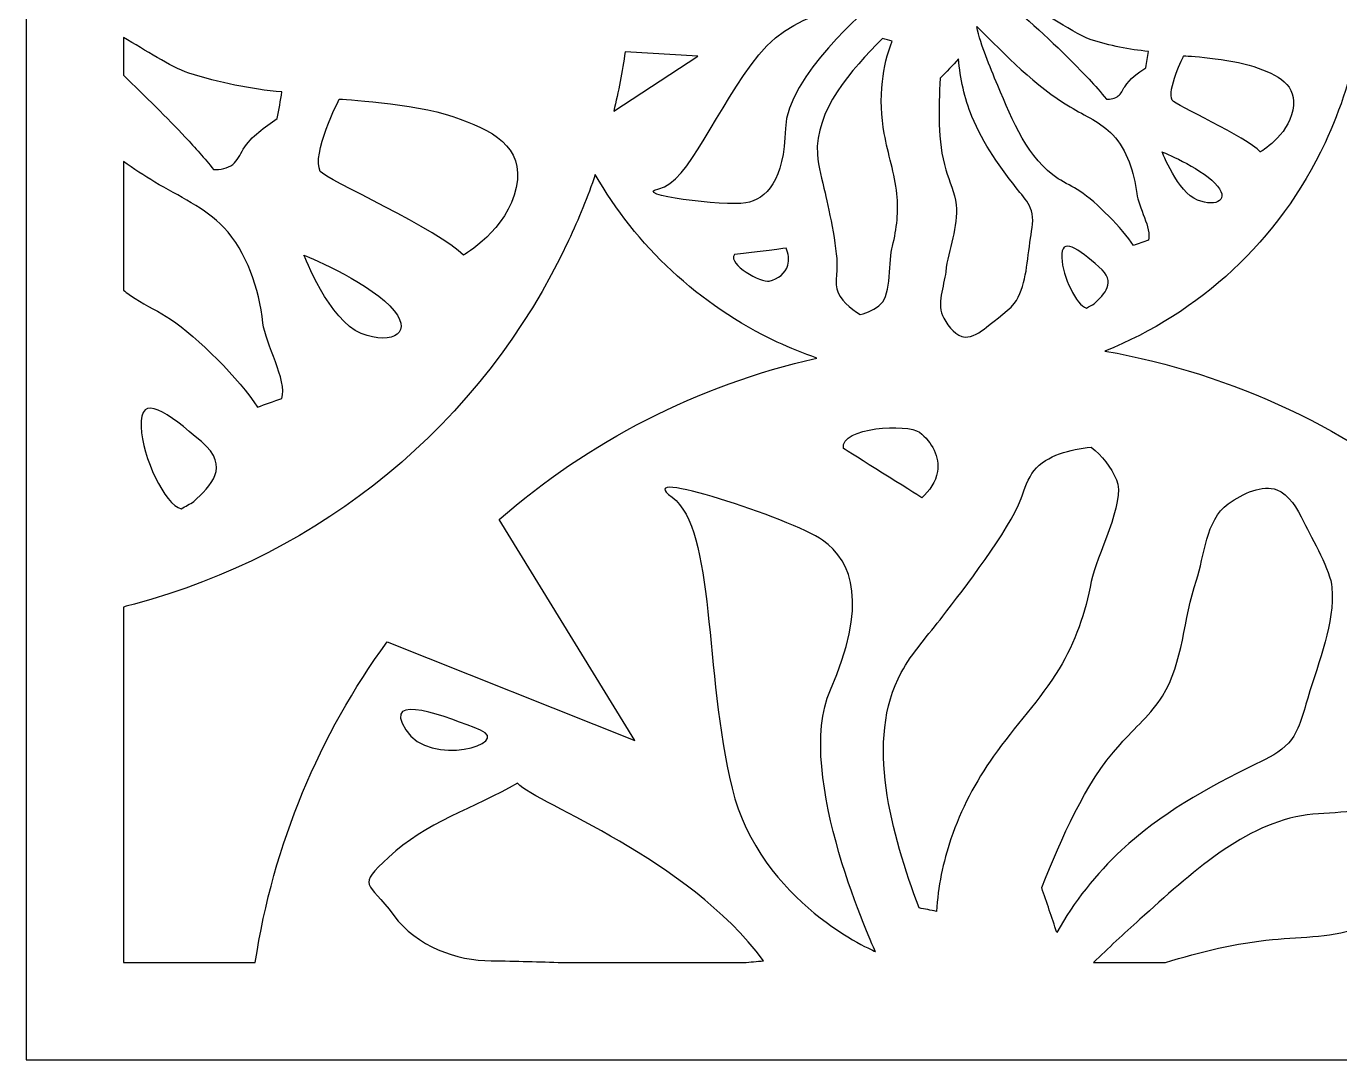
# Model space of a CAD drawing. Header units: centimetres. Extents: x -9.2 to 2.6, y -11.7 to 11.9.
# Drawn here: x -9.25 to -3.39, y -11.68 to -7.08 of the extents above; entities that cross this region are included whole.
import ezdxf

# ---------------------------------------------------------------- set-up
doc = ezdxf.new("R2010")
doc.units = ezdxf.units.CM
doc.header["$MEASUREMENT"] = 0
doc.layers.add('layer 1', color=7, linetype='Continuous')

msp = doc.modelspace()

# ---------------------------------------------------------------- linework, layer by layer
at = {"layer": 'layer 1', "color": 30}
for points, knots in [([(-9.24552, 11.89892), (-9.24552, 11.89892), (2.57773, 11.89892), (2.57773, 11.89892), (2.57773, 11.89892), (2.57773, 11.89892), (2.57773, -11.68274), (2.57773, -11.68274), (2.57773, -11.68274), (2.57773, -11.68274), (-9.24552, -11.68274), (-9.24552, -11.68274), (-9.24552, -11.68274), (-9.24552, -11.68274), (-9.24552, 11.89892), (-9.24552, 11.89892)], [0, 0, 0, 0, 0.2, 0.2, 0.2, 0.2, 0.4, 0.4, 0.4, 0.4, 0.6, 0.6, 0.6, 0.6, 1, 1, 1, 1]), ([(0.35392, -4.06194), (0.35774, -4.20143), (0.37307, -4.33984), (0.39934, -4.47575), (0.39934, -4.47575), (0.39934, -4.47575), (1.32382, -4.53081), (1.32382, -4.53081), (1.32382, -4.53081), (1.32382, -4.53081), (0.57134, -5.02506), (0.57134, -5.02506), (0.57134, -5.02506), (0.70463, -5.32645), (0.89651, -5.60262), (1.14014, -5.83484), (1.14014, -5.83484), (0.68772, -5.71237), (0.22315, -5.70204), (-0.21876, -5.79101), (-0.21876, -5.79101), (-0.21876, -5.79101), (-0.21249, -5.79497), (-0.21249, -5.79497), (-0.21249, -5.79497), (-0.29357, -5.80832), (-0.37448, -5.82642), (-0.45482, -5.84849), (-0.45482, -5.84849), (-1.25496, -6.07827), (-1.95605, -6.64026), (-2.33717, -7.45438), (-2.33717, -7.45438), (-2.36404, -7.51145), (-2.38857, -7.56904), (-2.41145, -7.62688), (-2.41145, -7.62688), (-2.43327, -7.69531), (-2.46378, -7.77351), (-2.49138, -7.85579), (-2.49138, -7.85579), (-2.636, -8.33118), (-2.65598, -8.82222), (-2.56583, -9.28836), (-2.56583, -9.28836), (-2.56583, -9.28836), (-1.48149, -9.35292), (-1.48149, -9.35292), (-1.48149, -9.35292), (-1.48149, -9.35292), (-2.31152, -9.8981), (-2.31152, -9.8981), (-2.31152, -9.8981), (-2.47934, -9.65307), (-2.67952, -9.43207), (-2.90598, -9.24137), (-2.90598, -9.24137), (-2.90598, -9.24137), (-2.90631, -9.24104), (-2.90631, -9.24104), (-2.90631, -9.24104), (-3.33631, -8.87909), (-3.86076, -8.62628), (-4.43721, -8.52532), (-4.43721, -8.52532), (-4.01991, -8.35773), (-3.66237, -8.03752), (-3.4564, -7.59769), (-3.4564, -7.59769), (-3.31277, -7.29112), (-3.26106, -6.96517), (-3.28971, -6.65086), (-3.28971, -6.65086), (-3.29142, -6.64813), (-3.2927, -6.64554), (-3.29332, -6.64318), (-3.29332, -6.64318), (-3.29438, -6.63927), (-3.29355, -6.63606), (-3.29137, -6.63347), (-3.29137, -6.63347), (-3.33048, -6.24496), (-3.49257, -5.87522), (-3.75649, -5.58324), (-3.75649, -5.58324), (-3.4956, -5.63384), (-3.2262, -5.66039), (-2.95058, -5.66039), (-2.95058, -5.66039), (-1.61246, -5.66039), (-0.41978, -5.03586), (0.35392, -4.06194)], [0, 0, 0, 0, 0.0416667, 0.0416667, 0.0416667, 0.0416667, 0.0833333, 0.0833333, 0.0833333, 0.0833333, 0.125, 0.125, 0.125, 0.125, 0.1666667, 0.1666667, 0.1666667, 0.1666667, 0.2083333, 0.2083333, 0.2083333, 0.2083333, 0.25, 0.25, 0.25, 0.25, 0.2916667, 0.2916667, 0.2916667, 0.2916667, 0.3333333, 0.3333333, 0.3333333, 0.3333333, 0.375, 0.375, 0.375, 0.375, 0.4166667, 0.4166667, 0.4166667, 0.4166667, 0.4583333, 0.4583333, 0.4583333, 0.4583333, 0.5, 0.5, 0.5, 0.5, 0.5416667, 0.5416667, 0.5416667, 0.5416667, 0.5833333, 0.5833333, 0.5833333, 0.5833333, 0.625, 0.625, 0.625, 0.625, 0.6666667, 0.6666667, 0.6666667, 0.6666667, 0.7083333, 0.7083333, 0.7083333, 0.7083333, 0.75, 0.75, 0.75, 0.75, 0.7916667, 0.7916667, 0.7916667, 0.7916667, 0.8333333, 0.8333333, 0.8333333, 0.8333333, 0.875, 0.875, 0.875, 0.875, 0.9166667, 0.9166667, 0.9166667, 0.9166667, 1, 1, 1, 1]), ([(-6.42616, -7.80269), (-6.55889, -7.82876), (-6.13161, -7.8811), (-6.03879, -7.86529), (-6.03879, -7.86529), (-5.94596, -7.84951), (-5.86755, -7.7653), (-5.86187, -7.53343), (-5.86187, -7.53343), (-5.85616, -7.30158), (-5.48152, -6.98751), (-5.48152, -6.98751), (-5.48152, -6.98751), (-5.48152, -6.98751), (-5.79444, -6.97477), (-5.98081, -7.20614), (-5.98081, -7.20614), (-6.16708, -7.43751), (-6.29347, -7.77667), (-6.42616, -7.80269)], [0, 0, 0, 0, 0.1666667, 0.1666667, 0.1666667, 0.1666667, 0.3333333, 0.3333333, 0.3333333, 0.3333333, 0.5, 0.5, 0.5, 0.5, 0.6666667, 0.6666667, 0.6666667, 0.6666667, 1, 1, 1, 1]), ([(-4.49848, -7.13816), (-4.41551, -7.16488), (-4.32957, -7.1823), (-4.24303, -7.19012), (-4.24303, -7.19012), (-4.24728, -7.21432), (-4.25149, -7.23848), (-4.2558, -7.26263), (-4.2558, -7.26263), (-4.29002, -7.28719), (-4.3268, -7.31071), (-4.34944, -7.34734), (-4.34944, -7.34734), (-4.35838, -7.36198), (-4.36515, -7.37856), (-4.37779, -7.38884), (-4.37779, -7.38884), (-4.39172, -7.39992), (-4.41274, -7.40332), (-4.43109, -7.4029), (-4.43109, -7.4029), (-4.45514, -7.37198), (-4.48141, -7.34271), (-4.50837, -7.31421), (-4.50837, -7.31421), (-4.60164, -7.21548), (-4.73142, -7.08977), (-4.83642, -7.00369), (-4.83642, -7.00369), (-4.73585, -6.97162), (-4.60152, -7.10482), (-4.49848, -7.13816)], [0, 0, 0, 0, 0.1111111, 0.1111111, 0.1111111, 0.1111111, 0.2222222, 0.2222222, 0.2222222, 0.2222222, 0.3333333, 0.3333333, 0.3333333, 0.3333333, 0.4444444, 0.4444444, 0.4444444, 0.4444444, 0.5555556, 0.5555556, 0.5555556, 0.5555556, 0.6666667, 0.6666667, 0.6666667, 0.6666667, 0.7777778, 0.7777778, 0.7777778, 0.7777778, 1, 1, 1, 1]), ([(-4.24351, -8.03124), (-4.22839, -7.97933), (-4.28826, -7.88357), (-4.29543, -7.82349), (-4.29543, -7.82349), (-4.30651, -7.73003), (-4.33934, -7.6287), (-4.40262, -7.56193), (-4.40262, -7.56193), (-4.45419, -7.50762), (-4.52599, -7.47627), (-4.59231, -7.43735), (-4.59231, -7.43735), (-4.7503, -7.34436), (-4.87712, -7.20774), (-5.00911, -7.07935), (-5.00911, -7.07935), (-4.98843, -7.16852), (-4.95256, -7.2524), (-4.91504, -7.34211), (-4.91504, -7.34211), (-4.84959, -7.49828), (-4.77875, -7.67197), (-4.64608, -7.75726), (-4.64608, -7.75726), (-4.61488, -7.77735), (-4.5802, -7.79256), (-4.54871, -7.81343), (-4.54871, -7.81343), (-4.47615, -7.86174), (-4.35874, -7.97933), (-4.3106, -8.05484), (-4.3106, -8.05484), (-4.28826, -8.04694), (-4.26589, -8.03911), (-4.24351, -8.03124)], [0, 0, 0, 0, 0.1, 0.1, 0.1, 0.1, 0.2, 0.2, 0.2, 0.2, 0.3, 0.3, 0.3, 0.3, 0.4, 0.4, 0.4, 0.4, 0.5, 0.5, 0.5, 0.5, 0.6, 0.6, 0.6, 0.6, 0.7, 0.7, 0.7, 0.7, 0.8, 0.8, 0.8, 0.8, 1, 1, 1, 1]), ([(-8.8128, -7.29634), (-8.8128, -7.29634), (-8.8128, -7.12832), (-8.8128, -7.12832), (-8.8128, -7.12832), (-8.71156, -7.18396), (-8.60893, -7.25791), (-8.52048, -7.28653), (-8.52048, -7.28653), (-8.38575, -7.32992), (-8.24621, -7.35821), (-8.10568, -7.3709), (-8.10568, -7.3709), (-8.11258, -7.4102), (-8.11943, -7.44942), (-8.12643, -7.48865), (-8.12643, -7.48865), (-8.18199, -7.52851), (-8.24171, -7.56672), (-8.27849, -7.62618), (-8.27849, -7.62618), (-8.29299, -7.64996), (-8.30399, -7.67687), (-8.3245, -7.69358), (-8.3245, -7.69358), (-8.34713, -7.71157), (-8.38126, -7.71709), (-8.41105, -7.7164), (-8.41105, -7.7164), (-8.4501, -7.66619), (-8.49275, -7.61868), (-8.53652, -7.57239), (-8.53652, -7.57239), (-8.61689, -7.48732), (-8.71394, -7.38991), (-8.8128, -7.29634)], [0, 0, 0, 0, 0.1, 0.1, 0.1, 0.1, 0.2, 0.2, 0.2, 0.2, 0.3, 0.3, 0.3, 0.3, 0.4, 0.4, 0.4, 0.4, 0.5, 0.5, 0.5, 0.5, 0.6, 0.6, 0.6, 0.6, 0.7, 0.7, 0.7, 0.7, 0.8, 0.8, 0.8, 0.8, 1, 1, 1, 1]), ([(-5.52801, -8.36181), (-5.57217, -8.33548), (-5.62067, -8.29663), (-5.63236, -8.24828), (-5.63236, -8.24828), (-5.63815, -8.22407), (-5.63476, -8.19741), (-5.63257, -8.17108), (-5.63257, -8.17108), (-5.6254, -8.08408), (-5.66662, -7.90397), (-5.685, -7.82031), (-5.685, -7.82031), (-5.69771, -7.76281), (-5.71611, -7.70537), (-5.7194, -7.6485), (-5.7194, -7.6485), (-5.73061, -7.45641), (-5.56973, -7.27098), (-5.42866, -7.13311), (-5.42866, -7.13311), (-5.41431, -7.13667), (-5.39998, -7.14022), (-5.38568, -7.14382), (-5.38568, -7.14382), (-5.40819, -7.20133), (-5.42278, -7.26218), (-5.42966, -7.32379), (-5.42966, -7.32379), (-5.43834, -7.40122), (-5.43476, -7.47972), (-5.42097, -7.55653), (-5.42097, -7.55653), (-5.40476, -7.64696), (-5.37442, -7.73491), (-5.36498, -7.82502), (-5.36498, -7.82502), (-5.35706, -7.90168), (-5.36421, -7.97994), (-5.38472, -8.05752), (-5.38472, -8.05752), (-5.4007, -8.11818), (-5.38989, -8.2748), (-5.43565, -8.31522), (-5.43565, -8.31522), (-5.46154, -8.3381), (-5.4943, -8.35465), (-5.52801, -8.36181)], [0, 0, 0, 0, 0.0769231, 0.0769231, 0.0769231, 0.0769231, 0.1538462, 0.1538462, 0.1538462, 0.1538462, 0.2307692, 0.2307692, 0.2307692, 0.2307692, 0.3076923, 0.3076923, 0.3076923, 0.3076923, 0.3846154, 0.3846154, 0.3846154, 0.3846154, 0.4615385, 0.4615385, 0.4615385, 0.4615385, 0.5384615, 0.5384615, 0.5384615, 0.5384615, 0.6153846, 0.6153846, 0.6153846, 0.6153846, 0.6923077, 0.6923077, 0.6923077, 0.6923077, 0.7692308, 0.7692308, 0.7692308, 0.7692308, 0.8461538, 0.8461538, 0.8461538, 0.8461538, 1, 1, 1, 1]), ([(-6.6268, -7.45698), (-6.60571, -7.36876), (-6.58879, -7.28016), (-6.57596, -7.19146), (-6.57596, -7.19146), (-6.57596, -7.19146), (-6.25193, -7.21076), (-6.25193, -7.21076), (-6.25193, -7.21076), (-6.25193, -7.21076), (-6.6268, -7.45698), (-6.6268, -7.45698)], [0, 0, 0, 0, 0.25, 0.25, 0.25, 0.25, 0.5, 0.5, 0.5, 0.5, 1, 1, 1, 1]), ([(-5.08963, -7.2239), (-5.08362, -7.31119), (-5.06302, -7.39885), (-5.03045, -7.47965), (-5.03045, -7.47965), (-4.98076, -7.60293), (-4.90341, -7.70998), (-4.81649, -7.81841), (-4.81649, -7.81841), (-4.79551, -7.84456), (-4.77395, -7.87094), (-4.76502, -7.90032), (-4.76502, -7.90032), (-4.75364, -7.9377), (-4.76263, -7.98027), (-4.76921, -8.02296), (-4.76921, -8.02296), (-4.78432, -8.12161), (-4.78689, -8.22113), (-4.83159, -8.29934), (-4.83159, -8.29934), (-4.85272, -8.33631), (-4.92731, -8.38786), (-4.96508, -8.41837), (-4.96508, -8.41837), (-4.9948, -8.44239), (-5.02899, -8.46527), (-5.0607, -8.46278), (-5.0607, -8.46278), (-5.0989, -8.45973), (-5.13345, -8.41973), (-5.15624, -8.37896), (-5.15624, -8.37896), (-5.1905, -8.31765), (-5.15411, -8.23515), (-5.14719, -8.17172), (-5.14719, -8.17172), (-5.13641, -8.07143), (-5.08934, -7.9704), (-5.10109, -7.87311), (-5.10109, -7.87311), (-5.10742, -7.82118), (-5.1306, -7.77027), (-5.14623, -7.71818), (-5.14623, -7.71818), (-5.18602, -7.58604), (-5.17801, -7.44607), (-5.17187, -7.30976), (-5.17187, -7.30976), (-5.14446, -7.28116), (-5.11699, -7.25252), (-5.08963, -7.2239)], [0, 0, 0, 0, 0.0714286, 0.0714286, 0.0714286, 0.0714286, 0.1428571, 0.1428571, 0.1428571, 0.1428571, 0.2142857, 0.2142857, 0.2142857, 0.2142857, 0.2857143, 0.2857143, 0.2857143, 0.2857143, 0.3571429, 0.3571429, 0.3571429, 0.3571429, 0.4285714, 0.4285714, 0.4285714, 0.4285714, 0.5, 0.5, 0.5, 0.5, 0.5714286, 0.5714286, 0.5714286, 0.5714286, 0.6428571, 0.6428571, 0.6428571, 0.6428571, 0.7142857, 0.7142857, 0.7142857, 0.7142857, 0.7857143, 0.7857143, 0.7857143, 0.7857143, 0.8571429, 0.8571429, 0.8571429, 0.8571429, 1, 1, 1, 1]), ([(-4.08589, -7.20959), (-4.08589, -7.20959), (-4.16303, -7.36308), (-4.1378, -7.40809), (-4.1378, -7.40809), (-4.12661, -7.42805), (-3.80641, -7.57081), (-3.74516, -7.63828), (-3.74516, -7.63828), (-3.74516, -7.63828), (-3.62276, -7.56723), (-3.59987, -7.45227), (-3.59987, -7.45227), (-3.57697, -7.33737), (-3.66636, -7.29497), (-3.77393, -7.25775), (-3.77393, -7.25775), (-3.88153, -7.22055), (-4.08589, -7.20959), (-4.08589, -7.20959)], [0, 0, 0, 0, 0.1666667, 0.1666667, 0.1666667, 0.1666667, 0.3333333, 0.3333333, 0.3333333, 0.3333333, 0.5, 0.5, 0.5, 0.5, 0.6666667, 0.6666667, 0.6666667, 0.6666667, 1, 1, 1, 1]), ([(-7.85054, -7.40253), (-7.85054, -7.40253), (-7.9758, -7.65174), (-7.93484, -7.72484), (-7.93484, -7.72484), (-7.91667, -7.75724), (-7.39675, -7.98904), (-7.29728, -8.0986), (-7.29728, -8.0986), (-7.29728, -8.0986), (-7.09853, -7.98323), (-7.06138, -7.79658), (-7.06138, -7.79658), (-7.0242, -7.60999), (-7.16933, -7.54115), (-7.34401, -7.48073), (-7.34401, -7.48073), (-7.51872, -7.42031), (-7.85054, -7.40253), (-7.85054, -7.40253)], [0, 0, 0, 0, 0.1666667, 0.1666667, 0.1666667, 0.1666667, 0.3333333, 0.3333333, 0.3333333, 0.3333333, 0.5, 0.5, 0.5, 0.5, 0.6666667, 0.6666667, 0.6666667, 0.6666667, 1, 1, 1, 1]), ([(-4.18296, -7.63762), (-4.18296, -7.63762), (-4.113, -7.81843), (-4.02549, -7.85257), (-4.02549, -7.85257), (-3.93809, -7.88663), (-3.87572, -7.84992), (-3.94692, -7.7771), (-3.94692, -7.7771), (-4.01809, -7.70427), (-4.18296, -7.63762), (-4.18296, -7.63762)], [0, 0, 0, 0, 0.25, 0.25, 0.25, 0.25, 0.5, 0.5, 0.5, 0.5, 1, 1, 1, 1]), ([(-8.8128, -8.25353), (-8.8128, -8.25353), (-8.8128, -7.68002), (-8.8128, -7.68002), (-8.8128, -7.68002), (-8.76768, -7.71292), (-8.72115, -7.7439), (-8.67282, -7.77233), (-8.67282, -7.77233), (-8.56515, -7.83554), (-8.44856, -7.88644), (-8.36482, -7.97463), (-8.36482, -7.97463), (-8.26209, -8.08306), (-8.20876, -8.24758), (-8.19078, -8.39933), (-8.19078, -8.39933), (-8.17914, -8.49688), (-8.08193, -8.65238), (-8.10647, -8.73667), (-8.10647, -8.73667), (-8.14281, -8.74945), (-8.17914, -8.76216), (-8.21541, -8.77498), (-8.21541, -8.77498), (-8.29357, -8.65238), (-8.48422, -8.46143), (-8.60204, -8.383), (-8.60204, -8.383), (-8.65317, -8.34912), (-8.70948, -8.32442), (-8.76013, -8.29179), (-8.76013, -8.29179), (-8.77839, -8.28005), (-8.79593, -8.26723), (-8.8128, -8.25353)], [0, 0, 0, 0, 0.1, 0.1, 0.1, 0.1, 0.2, 0.2, 0.2, 0.2, 0.3, 0.3, 0.3, 0.3, 0.4, 0.4, 0.4, 0.4, 0.5, 0.5, 0.5, 0.5, 0.6, 0.6, 0.6, 0.6, 0.7, 0.7, 0.7, 0.7, 0.8, 0.8, 0.8, 0.8, 1, 1, 1, 1]), ([(-8.22494, -11.25002), (-8.22494, -11.25002), (-8.8128, -11.25002), (-8.8128, -11.25002), (-8.8128, -11.25002), (-8.8128, -11.25002), (-8.8128, -9.66578), (-8.8128, -9.66578), (-8.8128, -9.66578), (-8.79614, -9.66163), (-8.77952, -9.65737), (-8.76293, -9.65293), (-8.76293, -9.65293), (-8.76293, -9.65293), (-8.76248, -9.6529), (-8.76248, -9.6529), (-8.76248, -9.6529), (-7.941, -9.43261), (-7.21785, -8.86431), (-6.82841, -8.0327), (-6.82841, -8.0327), (-6.78299, -7.93575), (-6.74324, -7.8376), (-6.70901, -7.73863), (-6.70901, -7.73863), (-6.5281, -8.05432), (-6.25191, -8.31926), (-5.89778, -8.48514), (-5.89778, -8.48514), (-5.8399, -8.51224), (-5.78131, -8.53601), (-5.72224, -8.55661), (-5.72224, -8.55661), (-6.25557, -8.67727), (-6.73945, -8.92896), (-7.1383, -9.27623), (-7.1383, -9.27623), (-7.1383, -9.27623), (-6.53252, -10.26084), (-6.53252, -10.26084), (-6.53252, -10.26084), (-6.53252, -10.26084), (-7.6375, -9.82128), (-7.6375, -9.82128), (-7.6375, -9.82128), (-7.9383, -10.23473), (-8.14478, -10.72157), (-8.22494, -11.25002)], [0, 0, 0, 0, 0.0769231, 0.0769231, 0.0769231, 0.0769231, 0.1538462, 0.1538462, 0.1538462, 0.1538462, 0.2307692, 0.2307692, 0.2307692, 0.2307692, 0.3076923, 0.3076923, 0.3076923, 0.3076923, 0.3846154, 0.3846154, 0.3846154, 0.3846154, 0.4615385, 0.4615385, 0.4615385, 0.4615385, 0.5384615, 0.5384615, 0.5384615, 0.5384615, 0.6153846, 0.6153846, 0.6153846, 0.6153846, 0.6923077, 0.6923077, 0.6923077, 0.6923077, 0.7692308, 0.7692308, 0.7692308, 0.7692308, 0.8461538, 0.8461538, 0.8461538, 0.8461538, 1, 1, 1, 1]), ([(-4.48477, -8.3142), (-4.49628, -8.32055), (-4.5079, -8.32707), (-4.51943, -8.33384), (-4.51943, -8.33384), (-4.56433, -8.32287), (-4.62636, -8.19257), (-4.63005, -8.1092), (-4.63005, -8.1092), (-4.63445, -8.0102), (-4.55539, -8.07159), (-4.46422, -8.14952), (-4.46422, -8.14952), (-4.38091, -8.22082), (-4.44124, -8.27044), (-4.48477, -8.3142)], [0, 0, 0, 0, 0.2, 0.2, 0.2, 0.2, 0.4, 0.4, 0.4, 0.4, 0.6, 0.6, 0.6, 0.6, 1, 1, 1, 1]), ([(-5.85857, -8.06712), (-5.84807, -8.09028), (-5.84379, -8.11852), (-5.85095, -8.143), (-5.85095, -8.143), (-5.86108, -8.17783), (-5.89426, -8.20484), (-5.93379, -8.21333), (-5.93379, -8.21333), (-5.96906, -8.22083), (-6.11977, -8.14098), (-6.0892, -8.09562), (-6.0892, -8.09562), (-6.07033, -8.09297), (-5.87743, -8.06972), (-5.85857, -8.06712)], [0, 0, 0, 0, 0.2, 0.2, 0.2, 0.2, 0.4, 0.4, 0.4, 0.4, 0.6, 0.6, 0.6, 0.6, 1, 1, 1, 1]), ([(-8.00815, -8.09753), (-8.00815, -8.09753), (-7.89456, -8.39111), (-7.75247, -8.44655), (-7.75247, -8.44655), (-7.61056, -8.50185), (-7.50927, -8.44225), (-7.62488, -8.32401), (-7.62488, -8.32401), (-7.74044, -8.20575), (-8.00815, -8.09753), (-8.00815, -8.09753)], [0, 0, 0, 0, 0.25, 0.25, 0.25, 0.25, 0.5, 0.5, 0.5, 0.5, 1, 1, 1, 1]), ([(-8.49822, -9.19613), (-8.51689, -9.20642), (-8.53577, -9.21701), (-8.55451, -9.22801), (-8.55451, -9.22801), (-8.6274, -9.2102), (-8.72813, -8.99862), (-8.73411, -8.86325), (-8.73411, -8.86325), (-8.74126, -8.70251), (-8.61288, -8.80218), (-8.46485, -8.92872), (-8.46485, -8.92872), (-8.32957, -9.04448), (-8.42754, -9.12505), (-8.49822, -9.19613)], [0, 0, 0, 0, 0.2, 0.2, 0.2, 0.2, 0.4, 0.4, 0.4, 0.4, 0.6, 0.6, 0.6, 0.6, 1, 1, 1, 1]), ([(-5.25374, -9.17886), (-5.21935, -9.14957), (-5.19113, -9.10718), (-5.18416, -9.06242), (-5.18416, -9.06242), (-5.17425, -8.99872), (-5.20729, -8.93023), (-5.26455, -8.8868), (-5.26455, -8.8868), (-5.31569, -8.84814), (-5.6185, -8.86296), (-5.60345, -8.95911), (-5.60345, -8.95911), (-5.5751, -8.97756), (-5.28213, -9.16041), (-5.25374, -9.17886)], [0, 0, 0, 0, 0.2, 0.2, 0.2, 0.2, 0.4, 0.4, 0.4, 0.4, 0.6, 0.6, 0.6, 0.6, 1, 1, 1, 1]), ([(-4.49949, -8.95363), (-4.59037, -8.96274), (-4.69772, -8.98869), (-4.75293, -9.05775), (-4.75293, -9.05775), (-4.78059, -9.09237), (-4.7952, -9.1378), (-4.81159, -9.18183), (-4.81159, -9.18183), (-4.8656, -9.32723), (-5.06774, -9.58616), (-5.16046, -9.707), (-5.16046, -9.707), (-5.22422, -9.78996), (-5.29711, -9.86859), (-5.34534, -9.95756), (-5.34534, -9.95756), (-5.50811, -10.25833), (-5.38896, -10.67814), (-5.26592, -11.00642), (-5.26592, -11.00642), (-5.24014, -11.0115), (-5.21432, -11.01655), (-5.18858, -11.02162), (-5.18858, -11.02162), (-5.18151, -10.91204), (-5.15914, -10.80304), (-5.12375, -10.69873), (-5.12375, -10.69873), (-5.0793, -10.56758), (-5.01433, -10.4438), (-4.93427, -10.33061), (-4.93427, -10.33061), (-4.83994, -10.19731), (-4.72482, -10.07858), (-4.64173, -9.94056), (-4.64173, -9.94056), (-4.57112, -9.82319), (-4.52371, -9.69176), (-4.49819, -9.55159), (-4.49819, -9.55159), (-4.47816, -9.44185), (-4.34272, -9.19787), (-4.38579, -9.09841), (-4.38579, -9.09841), (-4.41025, -9.04196), (-4.45061, -8.99057), (-4.49949, -8.95363)], [0, 0, 0, 0, 0.0769231, 0.0769231, 0.0769231, 0.0769231, 0.1538462, 0.1538462, 0.1538462, 0.1538462, 0.2307692, 0.2307692, 0.2307692, 0.2307692, 0.3076923, 0.3076923, 0.3076923, 0.3076923, 0.3846154, 0.3846154, 0.3846154, 0.3846154, 0.4615385, 0.4615385, 0.4615385, 0.4615385, 0.5384615, 0.5384615, 0.5384615, 0.5384615, 0.6153846, 0.6153846, 0.6153846, 0.6153846, 0.6923077, 0.6923077, 0.6923077, 0.6923077, 0.7692308, 0.7692308, 0.7692308, 0.7692308, 0.8461538, 0.8461538, 0.8461538, 0.8461538, 1, 1, 1, 1]), ([(-6.36675, -9.17648), (-6.56068, -9.03449), (-5.83341, -9.27242), (-5.69595, -9.36783), (-5.69595, -9.36783), (-5.5585, -9.46321), (-5.49575, -9.65783), (-5.66137, -10.03536), (-5.66137, -10.03536), (-5.82701, -10.41293), (-5.46068, -11.20092), (-5.46068, -11.20092), (-5.46068, -11.20092), (-5.46068, -11.20092), (-5.97405, -10.98551), (-6.09958, -10.47262), (-6.09958, -10.47262), (-6.22504, -9.95972), (-6.17273, -9.31851), (-6.36675, -9.17648)], [0, 0, 0, 0, 0.1666667, 0.1666667, 0.1666667, 0.1666667, 0.3333333, 0.3333333, 0.3333333, 0.3333333, 0.5, 0.5, 0.5, 0.5, 0.6666667, 0.6666667, 0.6666667, 0.6666667, 1, 1, 1, 1]), ([(-4.65162, -11.11588), (-4.57619, -10.97989), (-4.47689, -10.85435), (-4.36363, -10.74884), (-4.36363, -10.74884), (-4.19071, -10.58788), (-3.98544, -10.47381), (-3.76377, -10.36477), (-3.76377, -10.36477), (-3.71027, -10.33851), (-3.65576, -10.31243), (-3.61917, -10.27175), (-3.61917, -10.27175), (-3.57275, -10.22013), (-3.55506, -10.14496), (-3.53342, -10.07117), (-3.53342, -10.07117), (-3.48345, -9.90099), (-3.41249, -9.73887), (-3.42554, -9.57921), (-3.42554, -9.57921), (-3.43163, -9.50379), (-3.51285, -9.36459), (-3.55062, -9.28705), (-3.55062, -9.28705), (-3.58037, -9.22602), (-3.61812, -9.16336), (-3.67107, -9.14351), (-3.67107, -9.14351), (-3.73479, -9.11959), (-3.82062, -9.15786), (-3.88802, -9.20635), (-3.88802, -9.20635), (-3.98949, -9.27921), (-3.99299, -9.43949), (-4.02983, -9.54671), (-4.02983, -9.54671), (-4.08801, -9.71637), (-4.08832, -9.91454), (-4.18065, -10.06221), (-4.18065, -10.06221), (-4.23, -10.14106), (-4.30562, -10.20551), (-4.37012, -10.27758), (-4.37012, -10.27758), (-4.53374, -10.46026), (-4.62643, -10.69159), (-4.71931, -10.91555), (-4.71931, -10.91555), (-4.69675, -10.98228), (-4.67418, -11.04913), (-4.65162, -11.11588)], [0, 0, 0, 0, 0.0714286, 0.0714286, 0.0714286, 0.0714286, 0.1428571, 0.1428571, 0.1428571, 0.1428571, 0.2142857, 0.2142857, 0.2142857, 0.2142857, 0.2857143, 0.2857143, 0.2857143, 0.2857143, 0.3571429, 0.3571429, 0.3571429, 0.3571429, 0.4285714, 0.4285714, 0.4285714, 0.4285714, 0.5, 0.5, 0.5, 0.5, 0.5714286, 0.5714286, 0.5714286, 0.5714286, 0.6428571, 0.6428571, 0.6428571, 0.6428571, 0.7142857, 0.7142857, 0.7142857, 0.7142857, 0.7857143, 0.7857143, 0.7857143, 0.7857143, 0.8571429, 0.8571429, 0.8571429, 0.8571429, 1, 1, 1, 1]), ([(-7.55415, -10.21231), (-7.66371, -10.04008), (-7.36306, -10.15695), (-7.22096, -10.21445), (-7.22096, -10.21445), (-7.07885, -10.27198), (-7.44448, -10.38458), (-7.55415, -10.21231)], [0, 0, 0, 0, 0.3333333, 0.3333333, 0.3333333, 0.3333333, 1, 1, 1, 1]), ([(-4.16803, -11.25002), (-4.16803, -11.25002), (-4.48811, -11.25002), (-4.48811, -11.25002), (-4.48811, -11.25002), (-4.42308, -11.18496), (-4.35344, -11.12233), (-4.28153, -11.05719), (-4.28153, -11.05719), (-4.05849, -10.85518), (-3.81348, -10.62897), (-3.53559, -10.59165), (-3.53559, -10.59165), (-3.47024, -10.5829), (-3.40293, -10.58453), (-3.33652, -10.57463), (-3.33652, -10.57463), (-3.1833, -10.55172), (-2.90562, -10.45088), (-2.7712, -10.36562), (-2.7712, -10.36562), (-2.74114, -10.39518), (-2.71106, -10.42467), (-2.68102, -10.45419), (-2.68102, -10.45419), (-2.69575, -10.54914), (-2.86436, -10.65816), (-2.92121, -10.74949), (-2.92121, -10.74949), (-3.00944, -10.89152), (-3.13879, -11.03), (-3.29104, -11.08963), (-3.29104, -11.08963), (-3.41496, -11.13826), (-3.55416, -11.1345), (-3.69024, -11.14729), (-3.69024, -11.14729), (-3.85304, -11.16258), (-4.01149, -11.20149), (-4.16803, -11.25002)], [0, 0, 0, 0, 0.0909091, 0.0909091, 0.0909091, 0.0909091, 0.1818182, 0.1818182, 0.1818182, 0.1818182, 0.2727273, 0.2727273, 0.2727273, 0.2727273, 0.3636364, 0.3636364, 0.3636364, 0.3636364, 0.4545455, 0.4545455, 0.4545455, 0.4545455, 0.5454545, 0.5454545, 0.5454545, 0.5454545, 0.6363636, 0.6363636, 0.6363636, 0.6363636, 0.7272727, 0.7272727, 0.7272727, 0.7272727, 0.8181818, 0.8181818, 0.8181818, 0.8181818, 1, 1, 1, 1]), ([(-6.04724, -11.25002), (-6.04724, -11.25002), (-6.85492, -11.25002), (-6.85492, -11.25002), (-6.85492, -11.25002), (-6.9568, -11.24624), (-7.06173, -11.24292), (-7.17307, -11.24221), (-7.17307, -11.24221), (-7.32684, -11.24133), (-7.50583, -11.17795), (-7.60765, -11.03967), (-7.60765, -11.03967), (-7.72345, -10.88234), (-7.77498, -10.9178), (-7.62937, -10.77959), (-7.62937, -10.77959), (-7.46967, -10.62798), (-7.24736, -10.56033), (-7.05636, -10.45076), (-7.05636, -10.45076), (-6.96107, -10.5481), (-6.30379, -10.77957), (-5.959, -11.24189), (-5.959, -11.24189), (-5.98886, -11.24501), (-6.01825, -11.24767), (-6.04724, -11.25002)], [0, 0, 0, 0, 0.125, 0.125, 0.125, 0.125, 0.25, 0.25, 0.25, 0.25, 0.375, 0.375, 0.375, 0.375, 0.5, 0.5, 0.5, 0.5, 0.625, 0.625, 0.625, 0.625, 0.75, 0.75, 0.75, 0.75, 1, 1, 1, 1])]:
    msp.add_open_spline(points, degree=3, knots=knots, dxfattribs=at)

doc.saveas('drawing.dxf')
